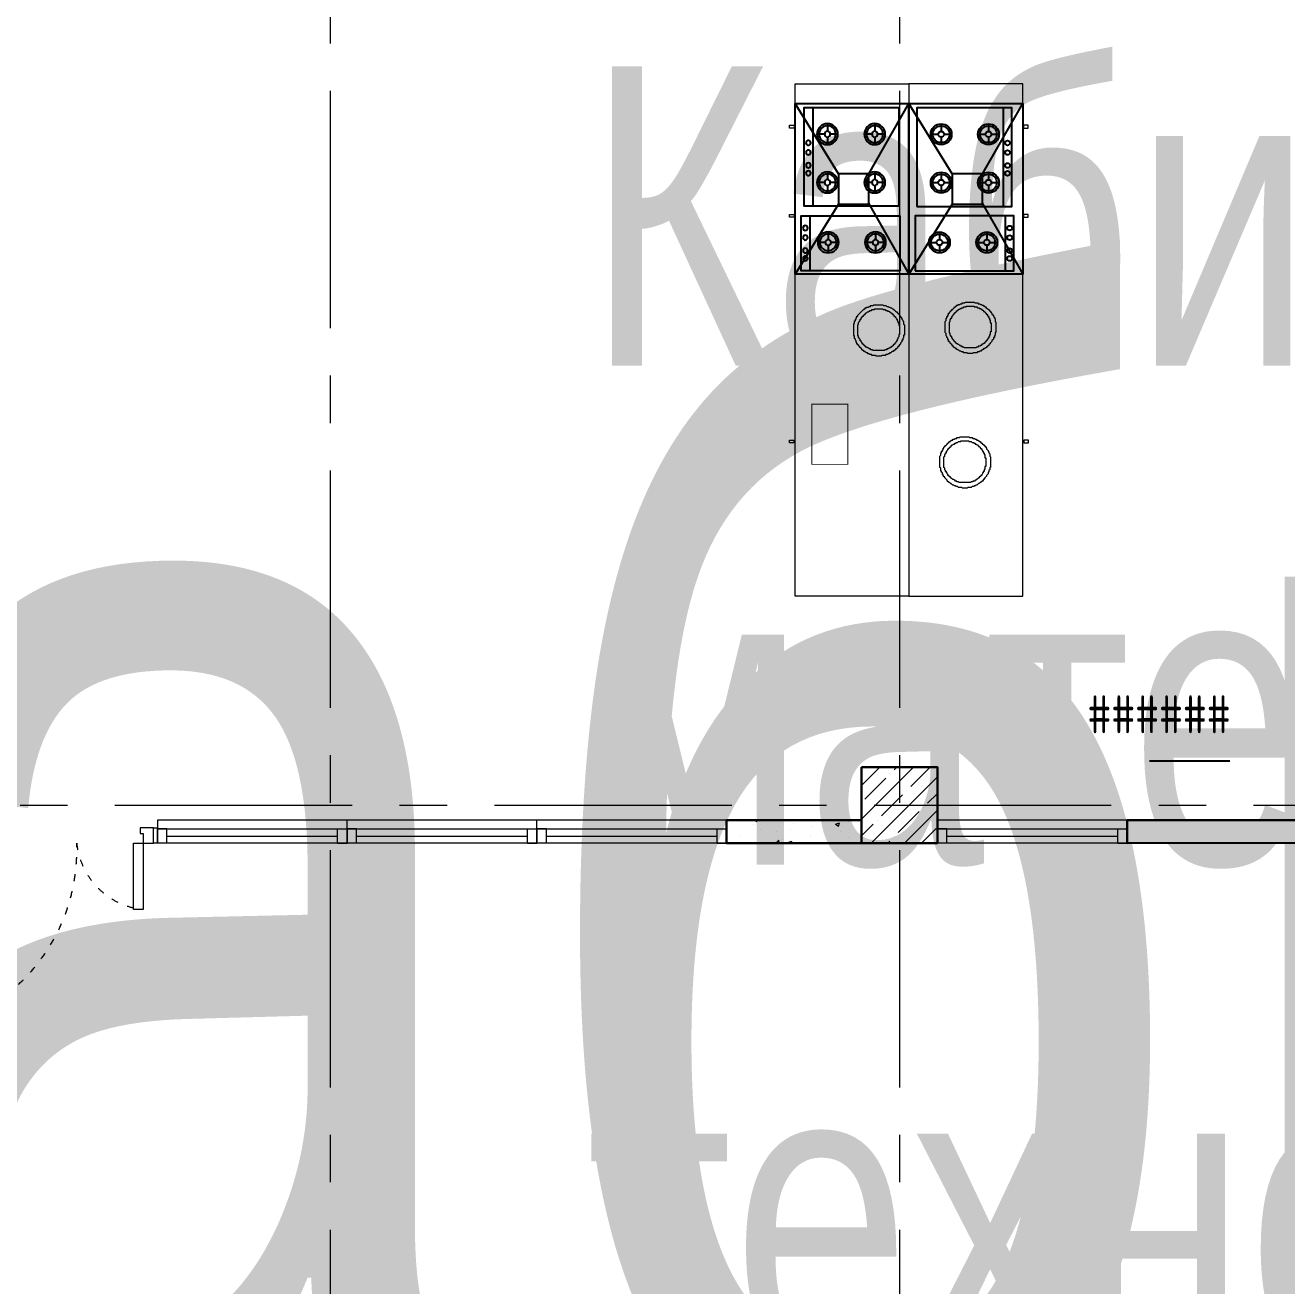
# Model space of a CAD drawing. Header units: millimetres. Extents: x -13407 to 158044, y -108832 to 109387.
# Drawn here: x 6963 to 13611, y 60755 to 67396 of the extents above; entities that cross this region are included whole.
import ezdxf
from ezdxf.enums import TextEntityAlignment as Align

# ---------------------------------------------------------------- set-up
doc = ezdxf.new("R2018")
doc.units = ezdxf.units.MM
doc.linetypes.add('ACAD_ISO03W100', pattern=[30, 12, -18])
doc.linetypes.add('CENTER', pattern=[2, 1.25, -0.25, 0.25, -0.25])
doc.layers.get('Defpoints').update_dxf_attribs({"color": 6})
for name, color, linetype, lineweight in [('АР_Витраж', 4, 'Continuous', 15), ('АР_Двери', 5, 'Continuous', 18), ('АР_Колонны', 5, 'Continuous', 30), ('АР_Колонны Штрих', 250, 'Continuous', 5), ('АР_Маркер экспликации', 239, 'Continuous', 13), ('АР_Номер помещения', 1, 'Continuous', 25), ('АР_Оси', 193, 'Continuous', 9), ('АР_Перегородки газоблок', 165, 'Continuous', 30), ('АР_Перегородки газоблок_Штрих', 165, 'Continuous', 5), ('АР_Помещения_площадь', 19, 'Continuous', 9), ('АР_тонкая линия', 250, 'Continuous', 0), ('ТХ_мебель передв', 250, 'Continuous', 13)]:
    doc.layers.add(name, color=color, linetype=linetype, lineweight=lineweight)
doc.layers.add('АР_Названия помещений', color=124, linetype='Continuous', lineweight=5, plot=False)
doc.layers.add('ТХ_оборуд_учебн', color=80, linetype='Continuous')
doc.styles.add('ISOCPEUR', font='isocpeur.ttf', dxfattribs={"width": 0.7})
doc.styles.get("Standard").update_dxf_attribs({"font": 'arial.ttf'})
pattern_1 = [(50, (76865.7, -55313.48), (215.17805, -18.82564), [22.5, -247.5]), (355, (76865.7, -55313.48), (-41.6254, 225.65764), [18, -198]), (100.45144, (76883.63, -55315.05), (173.55265, 206.832), [19.12206, -210.34263]), (46.1842, (76865.7, -55253.48), (320.1724, -49.6558), [33.75, -371.25]), (96.63564, (76892.38, -55257.62), (280.3986, 292.2356), [28.6831, -315.5141]), (351.18416, (76865.7, -55253.5), (280.3986, 292.2356), [27, -297]), (21, (76895.7, -55268.48), (179.07212, -120.78567), [22.5, -247.5]), (326, (76895.7, -55268.48), (72.9946, 217.545), [18, -198]), (71.45144, (76910.62, -55278.55), (252.0667, 96.75935), [19.12206, -210.34263]), (37.5, (76865.7, -55313.48), (3.647957, 99.868156), [0, -195.6, 0, -201, 0, -198.75]), (7.5, (76865.7, -55313.48), (78.92086, 118.32351), [0, -114.6, 0, -191.1, 0, -75.75]), (327.5, (76798.8, -55313.48), (160.14673, -6.76646), [0, -75, 0, -234, 0, -310.5]), (317.5, (76768.8, -55313.48), (174.95585, 30.0315), [0, -97.5, 0, -155.4, 0, -220.5])]

# ---------------------------------------------------------------- blocks, each defined once
blk = doc.blocks.new('*U253')
at = {"linetype": 'ByBlock'}
for p, q in [((0, 0), (0, -74)), ((50, 0), (0, 0)), ((0, -74), (0, 0)), ((1000, 0), (0, 0)), ((50, 0), (50, -74)), ((950, 0), (50, 0)), ((50, -37), (950, -37)), ((950, 0), (1000, 0)), ((950, 0), (950, -74)), ((1000, 0), (1000, -74)), ((1000, -74), (1000, 0)), ((50, -74), (0, -74)), ((0, -74), (1000, -74)), ((50, -74), (950, -74)), ((950, -74), (1000, -74))]:
    blk.add_line(p, q, dxfattribs=at)
blk = doc.blocks.new('*U260')
at = {"linetype": 'ByBlock'}
for p, q in [((0, 0), (0, -74)), ((50, 0), (0, 0)), ((0, -74), (0, 0)), ((1000, 0), (0, 0)), ((50, 0), (50, -74)), ((950, 0), (50, 0)), ((50, -37), (950, -37)), ((950, 0), (1000, 0)), ((950, 0), (950, -74)), ((1000, 0), (1000, -74)), ((1000, -74), (1000, 0)), ((50, -74), (0, -74)), ((0, -74), (1000, -74)), ((50, -74), (950, -74)), ((950, -74), (1000, -74))]:
    blk.add_line(p, q, dxfattribs=at)
blk = doc.blocks.new('*U261')
at = {"linetype": 'ByBlock'}
for p, q in [((0, 0), (0, -74)), ((50, 0), (0, 0)), ((0, -74), (0, 0)), ((1000, 0), (0, 0)), ((50, 0), (50, -74)), ((950, 0), (50, 0)), ((50, -37), (950, -37)), ((950, 0), (1000, 0)), ((950, 0), (950, -74)), ((1000, 0), (1000, -74)), ((1000, -74), (1000, 0)), ((50, -74), (0, -74)), ((0, -74), (1000, -74)), ((50, -74), (950, -74)), ((950, -74), (1000, -74))]:
    blk.add_line(p, q, dxfattribs=at)
blk = doc.blocks.new('1370')
at = {"layer": 'АР_Двери'}
for points in [[(1076825.5, -46356.5), (1076825.5, -46436.5), (1076845.5, -46436.5), (1076845.5, -46356.5), (1076825.5, -46356.5)], [(1076845.5, -46436.5), (1076845.5, -46356.5), (1076915.5, -46356.5), (1076915.5, -46386.5), (1076900.5, -46386.5), (1076900.5, -46436.5), (1076845.5, -46436.5)], [(1078176.5, -46436.5), (1078176.5, -46356.5), (1078106.5, -46356.5), (1078106.5, -46386.5), (1078121.5, -46386.5), (1078121.5, -46436.5), (1078176.5, -46436.5)], [(1078196.5, -46356.5), (1078196.5, -46436.5), (1078176.5, -46436.5), (1078176.5, -46356.5), (1078196.5, -46356.5)]]:
    blk.add_lwpolyline(points, dxfattribs=at)
for points in [[(1076900.5, -46436.5), (1076900.5, -47436.5), (1076950.4, -47436.5), (1076950.4, -46436.5)], [(1078071.7, -46786.5), (1078071.7, -46436.5), (1078121.5, -46436.5), (1078121.5, -46786.5)]]:
    blk.add_lwpolyline(points, close=True, dxfattribs=at)
at = {"layer": 'АР_Двери', "linetype": 'ACAD_ISO03W100', "ltscale": 3}
for centre, radius, start, end in [((1076804.9, -46473.8), 967.4, 275.67288, 2.21397), ((1078161.9, -46396.1), 392.5, 185.90754, 264.09246)]:
    blk.add_arc(centre, radius, start, end, dxfattribs=at)
blk = doc.blocks.new('*U160')
at = {"linetype": 'ByBlock'}
for p, q in [((0, 0), (0, -74)), ((50, 0), (0, 0)), ((0, -74), (0, 0)), ((1000, 0), (0, 0)), ((50, 0), (50, -74)), ((950, 0), (50, 0)), ((50, -37), (950, -37)), ((950, 0), (1000, 0)), ((950, 0), (950, -74)), ((1000, 0), (1000, -74)), ((1000, -74), (1000, 0)), ((50, -74), (0, -74)), ((0, -74), (1000, -74)), ((50, -74), (950, -74)), ((950, -74), (1000, -74))]:
    blk.add_line(p, q, dxfattribs=at)
blk = doc.blocks.new('*U374')
at = {"layer": 'Defpoints', "color": 7}
blk.add_line((-10339.1, 344), (-10761.5, 344), dxfattribs=at)
at = {"layer": 'Defpoints', "color": 7, "style": 'ISOCPEUR', "width": 0.7}
blk.add_attdef('ПЛОЩАДЬ_ПОМЕЩЕНИЯ', text='', height=200, dxfattribs=at).set_placement((-10334.3, 590.5), align=Align.MIDDLE_RIGHT)
at = {"layer": 'Defpoints', "color": 7, "style": 'ISOCPEUR', "width": 0.7, "flags": 1}
blk.add_attdef('КАТЕГОРИЯ', (-499.2, -2092.2), '', height=250, dxfattribs=at)
at = {"layer": 'АР_Номер помещения', "color": 7, "style": 'ISOCPEUR', "width": 0.7}
blk.add_attdef('НОМЕР_ПОМЕЩЕНИЯ', text='', height=300, dxfattribs=at).set_placement((-13678.2, 5596.2), align=Align.MIDDLE_CENTER)
at = {"layer": 'АР_Помещения_площадь', "color": 7, "lineweight": 30, "width": 0.7, "flags": 104}
blk.add_attdef('ИМЯ_ПОМЕЩЕНИЯ', text='', height=100, dxfattribs=at).set_placement((157.6, 1217.1), align=Align.MIDDLE_CENTER)
blk = doc.blocks.new('*U375')
at = {"layer": 'Defpoints', "color": 7, "style": 'ISOCPEUR', "width": 0.7}
blk.add_attdef('ПЛОЩАДЬ_ПОМЕЩЕНИЯ', text='', height=200, dxfattribs=at).set_placement((-14940.3, 650.1), align=Align.MIDDLE_RIGHT)
at = {"layer": 'Defpoints', "color": 7, "style": 'ISOCPEUR', "width": 0.7, "flags": 1}
blk.add_attdef('КАТЕГОРИЯ', (-499.2, -2092.2), '', height=250, dxfattribs=at)
at = {"layer": 'АР_Номер помещения', "color": 7, "style": 'ISOCPEUR', "width": 0.7}
blk.add_attdef('НОМЕР_ПОМЕЩЕНИЯ', text='', height=300, dxfattribs=at).set_placement((-17961.7, 2522.7), align=Align.MIDDLE_CENTER)
at = {"layer": 'АР_Помещения_площадь', "color": 7, "lineweight": 30, "width": 0.7, "flags": 104}
blk.add_attdef('ИМЯ_ПОМЕЩЕНИЯ', text='', height=100, dxfattribs=at).set_placement((157.6, 1217.1), align=Align.MIDDLE_CENTER)
blk = doc.blocks.new('Шкаф-стол под встр. тех тип 1')
blk.add_lwpolyline([(0, 0), (0, 600), (-2700, 600), (-2700, 0)], close=True)
for points, elevation in [([(-2466.8, 604.6), (-2466.8, 628.9), (-2481.6, 628.9), (-2481.6, 604.6)], 0.6), ([(-1997.5, 604.6), (-1997.5, 628.9), (-2012.3, 628.9), (-2012.3, 604.6)], 0.6), ([(-808, 605.4), (-808, 629.8), (-822.8, 629.8), (-822.8, 605.4)], 0.9)]:
    blk.add_lwpolyline(points, close=True, dxfattribs=dict(elevation=elevation))
blk = doc.blocks.new('Варочн.пан.1')
for p, q in [((0, 454.4), (520, 454.4)), ((140.2, 392.1), (140.2, 432.3)), ((394.9, 392.1), (394.9, 432.3)), ((84.9, 377), (125.1, 377)), ((140.2, 321.7), (140.2, 361.9)), ((155.4, 377), (195.6, 377)), ((339.6, 377), (379.8, 377)), ((394.9, 321.7), (394.9, 361.9)), ((410, 377), (450.2, 377)), ((140.2, 142.9), (140.2, 183.1)), ((394.9, 142.9), (394.9, 183.1)), ((84.9, 127.8), (125.1, 127.8)), ((140.2, 72.5), (140.2, 112.6)), ((155.4, 127.8), (195.6, 127.8)), ((339.6, 127.8), (379.8, 127.8)), ((394.9, 72.5), (394.9, 112.6)), ((410, 127.8), (450.2, 127.8))]:
    blk.add_line(p, q)
blk.add_lwpolyline([(520, 0), (520, 500), (0, 500), (0, 0)], close=True)
for centre, radius in [((185.8, 477.6), 12.6), ((236.4, 477.6), 12.6), ((304.5, 477.6), 12.6), ((346, 477.6), 12.6), ((140.2, 377), 55.3), ((140.2, 377), 44.1), ((394.9, 377), 55.3), ((394.9, 377), 44.1), ((140.2, 377), 15.1), ((394.9, 377), 15.1), ((140.2, 127.8), 55.3), ((140.2, 127.8), 44.1), ((140.2, 127.8), 15.1), ((394.9, 127.8), 55.3), ((394.9, 127.8), 44.1), ((394.9, 127.8), 15.1)]:
    blk.add_circle(centre, radius)
blk = doc.blocks.new('Варочн.панель тип2')
for p, q in [((-290, 474.4), (0, 474.4)), ((-149.8, 392.1), (-149.8, 432.3)), ((-205.1, 377), (-164.9, 377)), ((-149.8, 321.7), (-149.8, 361.9)), ((-134.6, 377), (-94.4, 377)), ((-149.8, 142.9), (-149.8, 183.1)), ((-205.1, 127.8), (-164.9, 127.8)), ((-149.8, 72.5), (-149.8, 112.6)), ((-134.6, 127.8), (-94.4, 127.8))]:
    blk.add_line(p, q)
blk.add_lwpolyline([(0, 0), (0, 520), (-290, 520), (-290, 0)], close=True)
for centre, radius in [((-225.4, 497.6), 12.6), ((-174.8, 497.6), 12.6), ((-106.6, 497.6), 12.6), ((-65.2, 497.6), 12.6), ((-149.8, 377), 55.3), ((-149.8, 377), 44.1), ((-149.8, 377), 15.1), ((-149.8, 127.8), 55.3), ((-149.8, 127.8), 44.1), ((-149.8, 127.8), 15.1)]:
    blk.add_circle(centre, radius)
blk = doc.blocks.new('вытяжка 900х600')
for p, q in [((374.7, 386.9), (0, 600)), ((525.3, 386.9), (900, 600)), ((370, 228.6), (0, 0)), ((530, 228.6), (900, 0))]:
    blk.add_line(p, q)
for points in [[(0, 0), (0, 600), (900, 600), (900, 0)], [(370, 388.6), (370, 228.6), (530, 228.6), (530, 388.6)]]:
    blk.add_lwpolyline(points, close=True)

msp = doc.modelspace()

# ---------------------------------------------------------------- hatches: boundary and pattern name
at = {"layer": 'АР_Колонны Штрих', "ltscale": 100}
h = msp.add_hatch(dxfattribs=at)
h.set_pattern_fill('ANSI35', color=256, scale=500)
h.set_pattern_definition([(45, (-945682.16, 103358.67), (-88.388348, 88.388348), []), (45, (-945593.77, 103358.67), (-88.388348, 88.388348), [156.25, -31.25, 0, -31.25])])
h.paths.add_polyline_path([(11769.9, 63487.2), (11369.9, 63487.2), (11369.9, 63087.2), (11769.9, 63087.2)])
at = {"layer": 'АР_Перегородки газоблок_Штрих', "ltscale": 100}
h = msp.add_hatch(dxfattribs=at)
h.set_pattern_fill('AR-CONC', color=256, scale=30)
h.set_pattern_definition(pattern_1)
h.paths.add_polyline_path([(15274.9, 72037.2), (15154.9, 72037.2), (15154.9, 70672.2), (14439.9, 70672.2), (14439.9, 72037.2), (14319.9, 72037.2), (14319.9, 63207.2), (12769.9, 63207.2), (12769.9, 63087.2), (17369.9, 63087.4), (17369.9, 63207.4), (14439.9, 63207.2), (14439.9, 66015), (15919.9, 66015), (15919.9, 66015), (19619.9, 66015), (19619.9, 66015), (23769.9, 66015), (23769.9, 66134.7), (21838.7, 66134.7), (21838.8, 66706.8), (21718.8, 66706.8), (21718.7, 66134.8), (19739.9, 66135), (19739.9, 66706.8), (19619.9, 66706.8), (19619.9, 66135), (18598.4, 66135), (18598.4, 66706.8), (18614.9, 66706.8), (18718.4, 66706.8), (18718.4, 66135), (18614.9, 66135), (17369.9, 66135), (17369.9, 66706.8), (17369.9, 66135), (15799.9, 66135), (15799.9, 66706.8), (15799.9, 66706.8), (15799.9, 66135), (15919.9, 66135), (15919.9, 66706.8), (15799.9, 66706.8), (15799.9, 66135), (15274.9, 66135), (15274.9, 66706.8), (15274.9, 66706.8), (15274.9, 66135), (14439.9, 66135), (14439.9, 66706.8), (23770, 66706.6), (23769.9, 66134.7), (23769.9, 66134.7), (23769.9, 66826.8), (23047.6, 66826.6), (19739.9, 66826.8), (19739.9, 68276.8), (19619.9, 68276.8), (19619.9, 66826.8), (14439.9, 66826.8), (14439.9, 69087.2), (17369.9, 69087.2), (17369.9, 69207.2), (14439.9, 69207.2), (14439.9, 70672.2), (15154.9, 70672.2), (15154.9, 69207.2), (15274.9, 69207.2)])
h = msp.add_hatch(dxfattribs=at)
h.set_pattern_fill('AR-CONC', color=256, scale=30)
h.set_pattern_definition(pattern_1)
h.paths.add_polyline_path([(10659.4, 63207.3), (10659.4, 63087.3), (10659.4, 63087.3), (10659.4, 63207.3), (10659.4, 63207.2), (11369.9, 63207.2), (11369.9, 63087.3), (10659.4, 63087.3), (10659.4, 63207.3), (10659.4, 63207.3), (10659.4, 63087.3), (10659.4, 63207.3)])

# ---------------------------------------------------------------- linework, layer by layer
at = {"layer": 'АР_Колонны', "ltscale": 100}
msp.add_lwpolyline([(11369.9, 63487.2), (11769.9, 63487.2), (11769.9, 63087.2), (11369.9, 63087.2)], close=True, dxfattribs=at)
at = {"layer": 'АР_Оси', "linetype": 'CENTER', "ltscale": 1000}
for p, q in [((8569.9, 79049.7), (8569.9, 23317.3)), ((11569.9, 79049.7), (11569.9, 23317.3)), ((-12563.8, 63287.2), (70614.6, 63287.2))]:
    msp.add_line(p, q, dxfattribs=at)
at = {"layer": 'АР_Перегородки газоблок', "ltscale": 100}
for points in [[(11369.9, 63087.2), (10659.4, 63087.2), (10659.4, 63207.2), (11369.9, 63207.2)], [(12769.9, 63207.2), (14319.9, 63207.2)], [(12769.9, 63087.2), (12769.9, 63207.2)], [(17369.9, 63087.4), (12769.9, 63087.1)]]:
    msp.add_lwpolyline(points, dxfattribs=at)
at = {"layer": 'АР_тонкая линия', "ltscale": 100}
for points in [[(10659.4, 63207.2), (7659.4, 63207.2), (7659.4, 63161.2)], [(8659.4, 63161.2), (8659.4, 63207.2)], [(9659.4, 63161.2), (9659.4, 63207.2)], [(12769.9, 63207.4), (11769.9, 63207.4)]]:
    msp.add_lwpolyline(points, dxfattribs=at)
at = {"layer": 'ТХ_оборуд_учебн', "lineweight": 0}
for points in [[(11460.4, 65652.2), (11447.7, 65652.2), (11443.5, 65656.4), (11426.5, 65656.4), (11422.3, 65660.6), (11418.1, 65660.6), (11418.1, 65660.6), (11413.8, 65660.6), (11409.6, 65664.9), (11409.6, 65664.9), (11405.4, 65664.9), (11401.1, 65669.1), (11396.9, 65669.1), (11396.9, 65669.1), (11392.7, 65673.3), (11388.4, 65673.3), (11388.4, 65677.6), (11384.2, 65677.6), (11384.2, 65677.6), (11380, 65681.8), (11375.7, 65681.8), (11375.7, 65686), (11371.5, 65686), (11371.5, 65690.3), (11367.3, 65690.3), (11367.3, 65694.5), (11363, 65698.7), (11363, 65698.7), (11358.8, 65703), (11358.8, 65703), (11354.6, 65707.2), (11354.6, 65711.4), (11350.3, 65711.4), (11350.3, 65715.7), (11346.1, 65715.7), (11346.1, 65719.9), (11346.1, 65724.1), (11341.9, 65724.1), (11341.9, 65728.4), (11341.9, 65732.6), (11337.6, 65736.8), (11337.6, 65736.8), (11337.6, 65741.1), (11333.4, 65745.3), (11333.4, 65749.5), (11333.4, 65749.5), (11333.4, 65753.8), (11333.4, 65758), (11329.2, 65762.2), (11329.2, 65762.2), (11329.2, 65766.5), (11329.2, 65770.7), (11329.2, 65774.9), (11329.2, 65779.2), (11329.2, 65779.2), (11329.2, 65783.4), (11329.2, 65787.6), (11329.2, 65791.9), (11329.2, 65796.1), (11329.2, 65796.1), (11329.2, 65800.3), (11329.2, 65804.6), (11329.2, 65808.8), (11329.2, 65813), (11329.2, 65813), (11329.2, 65817.3), (11329.2, 65821.5), (11333.4, 65825.7), (11333.4, 65825.7), (11333.4, 65830), (11333.4, 65834.2), (11333.4, 65838.4), (11337.6, 65838.4), (11337.6, 65842.7), (11337.6, 65846.9), (11341.9, 65846.9), (11341.9, 65851.1), (11341.9, 65855.4), (11346.1, 65855.4), (11346.1, 65859.6), (11346.1, 65863.8), (11350.3, 65863.8), (11350.3, 65868.1), (11354.6, 65872.3), (11354.6, 65872.3), (11358.8, 65876.5), (11358.8, 65876.5), (11363, 65880.8), (11363, 65880.8), (11367.3, 65885), (11367.3, 65885), (11371.5, 65889.2), (11371.5, 65889.2), (11375.7, 65893.5), (11375.7, 65893.5), (11380, 65897.7), (11384.2, 65897.7), (11384.2, 65901.9), (11388.4, 65901.9), (11388.4, 65906.2), (11392.7, 65906.2), (11396.9, 65906.2), (11396.9, 65910.4), (11401.1, 65910.4), (11405.4, 65910.4), (11409.6, 65914.6), (11409.6, 65914.6), (11413.8, 65914.6), (11418.1, 65914.6), (11418.1, 65918.9), (11422.3, 65918.9), (11426.5, 65918.9), (11430.8, 65918.9), (11430.8, 65918.9), (11435, 65923.1), (11439.2, 65923.1), (11443.5, 65923.1), (11447.7, 65923.1), (11447.7, 65923.1), (11451.9, 65923.1), (11456.2, 65923.1), (11460.4, 65923.1), (11464.6, 65923.1), (11464.6, 65923.1), (11468.9, 65923.1), (11473.1, 65923.1), (11477.3, 65923.1), (11481.6, 65923.1), (11481.6, 65923.1), (11485.8, 65918.9), (11490, 65918.9), (11494.3, 65918.9), (11498.5, 65918.9), (11498.5, 65918.9), (11502.7, 65914.6), (11507, 65914.6), (11511.2, 65914.6), (11511.2, 65914.6), (11515.4, 65910.4), (11519.7, 65910.4), (11519.7, 65910.4), (11523.9, 65906.2), (11528.1, 65906.2), (11528.1, 65906.2), (11532.4, 65901.9), (11536.6, 65901.9), (11536.6, 65897.7), (11540.8, 65897.7), (11545.1, 65893.5), (11545.1, 65893.5), (11549.3, 65889.2), (11549.3, 65889.2), (11553.5, 65885), (11557.8, 65885), (11557.8, 65880.8), (11562, 65880.8), (11562, 65876.5), (11566.2, 65876.5), (11566.2, 65872.3), (11570.5, 65872.3), (11570.5, 65868.1), (11574.7, 65863.8), (11574.7, 65863.8), (11574.7, 65859.6), (11578.9, 65855.4), (11578.9, 65855.4), (11583.2, 65851.1), (11583.2, 65846.9), (11583.2, 65846.9), (11587.4, 65842.7), (11587.4, 65838.4), (11587.4, 65838.4), (11591.6, 65834.2), (11591.6, 65830), (11591.6, 65825.7), (11591.6, 65825.7), (11591.6, 65821.5), (11595.9, 65817.3), (11595.9, 65813), (11595.9, 65813), (11595.9, 65808.8), (11595.9, 65804.6), (11595.9, 65800.3), (11595.9, 65796.1), (11595.9, 65796.1), (11595.9, 65791.9), (11595.9, 65787.6), (11595.9, 65783.4), (11595.9, 65779.2), (11595.9, 65779.2), (11595.9, 65774.9), (11595.9, 65770.7), (11595.9, 65766.5), (11595.9, 65762.2), (11591.6, 65762.2), (11591.6, 65758), (11591.6, 65753.8), (11591.6, 65749.5), (11591.6, 65749.5), (11587.4, 65745.3), (11587.4, 65741.1), (11587.4, 65736.8), (11583.2, 65736.8), (11583.2, 65732.6), (11583.2, 65728.4), (11578.9, 65724.1), (11578.9, 65724.1), (11574.7, 65719.9), (11574.7, 65715.7), (11574.7, 65715.7), (11570.5, 65711.4), (11570.5, 65711.4), (11566.2, 65707.2), (11566.2, 65703), (11562, 65703), (11562, 65698.7), (11557.8, 65698.7), (11557.8, 65694.5), (11553.5, 65690.3), (11549.3, 65690.3), (11549.3, 65686), (11545.1, 65686), (11545.1, 65681.8), (11540.8, 65681.8), (11536.6, 65677.6), (11536.6, 65677.6), (11532.4, 65677.6), (11528.1, 65673.3), (11528.1, 65673.3), (11523.9, 65669.1), (11519.7, 65669.1), (11519.7, 65669.1), (11515.4, 65664.9), (11511.2, 65664.9), (11511.2, 65664.9), (11507, 65660.6), (11502.7, 65660.6), (11498.5, 65660.6), (11498.5, 65660.6), (11494.3, 65656.4), (11490, 65656.4), (11485.8, 65656.4), (11481.6, 65656.4), (11481.6, 65656.4), (11477.3, 65656.4), (11473.1, 65652.2), (11468.9, 65652.2), (11464.6, 65652.2), (11464.6, 65652.2)], [(11460.4, 65681.8), (11430.8, 65681.8), (11426.5, 65686), (11426.5, 65686), (11422.3, 65686), (11418.1, 65686), (11418.1, 65690.3), (11413.8, 65690.3), (11413.8, 65690.3), (11409.6, 65690.3), (11409.6, 65694.5), (11405.4, 65694.5), (11405.4, 65694.5), (11401.1, 65698.7), (11396.9, 65698.7), (11396.9, 65698.7), (11392.7, 65703), (11392.7, 65703), (11388.4, 65703), (11388.4, 65707.2), (11384.2, 65707.2), (11384.2, 65711.4), (11384.2, 65711.4), (11380, 65711.4), (11380, 65715.7), (11375.7, 65715.7), (11375.7, 65719.9), (11371.5, 65719.9), (11371.5, 65724.1), (11371.5, 65724.1), (11367.3, 65728.4), (11367.3, 65728.4), (11367.3, 65732.6), (11363, 65732.6), (11363, 65736.8), (11363, 65741.1), (11358.8, 65741.1), (11358.8, 65745.3), (11358.8, 65745.3), (11354.6, 65749.5), (11354.6, 65753.8), (11354.6, 65753.8), (11354.6, 65758), (11354.6, 65758), (11350.3, 65762.2), (11350.3, 65766.5), (11350.3, 65766.5), (11350.3, 65770.7), (11350.3, 65774.9), (11350.3, 65774.9), (11350.3, 65779.2), (11350.3, 65783.4), (11350.3, 65783.4), (11350.3, 65787.6), (11350.3, 65791.9), (11350.3, 65791.9), (11350.3, 65796.1), (11350.3, 65800.3), (11350.3, 65800.3), (11350.3, 65804.6), (11350.3, 65808.8), (11350.3, 65808.8), (11350.3, 65813), (11350.3, 65813), (11350.3, 65817.3), (11354.6, 65821.5), (11354.6, 65821.5), (11354.6, 65825.7), (11354.6, 65830), (11354.6, 65830), (11358.8, 65834.2), (11358.8, 65834.2), (11358.8, 65838.4), (11363, 65838.4), (11363, 65842.7), (11363, 65846.9), (11367.3, 65846.9), (11367.3, 65851.1), (11367.3, 65851.1), (11371.5, 65855.4), (11371.5, 65855.4), (11371.5, 65859.6), (11375.7, 65859.6), (11375.7, 65863.8), (11380, 65863.8), (11380, 65868.1), (11384.2, 65868.1), (11384.2, 65872.3), (11384.2, 65872.3), (11388.4, 65872.3), (11388.4, 65876.5), (11392.7, 65876.5), (11392.7, 65880.8), (11396.9, 65880.8), (11396.9, 65880.8), (11401.1, 65885), (11405.4, 65885), (11405.4, 65885), (11409.6, 65889.2), (11409.6, 65889.2), (11413.8, 65889.2), (11413.8, 65893.5), (11418.1, 65893.5), (11418.1, 65893.5), (11422.3, 65893.5), (11426.5, 65897.7), (11426.5, 65897.7), (11430.8, 65897.7), (11430.8, 65897.7), (11435, 65897.7), (11439.2, 65897.7), (11439.2, 65901.9), (11443.5, 65901.9), (11447.7, 65901.9), (11447.7, 65901.9), (11451.9, 65901.9), (11456.2, 65901.9), (11456.2, 65901.9), (11460.4, 65901.9), (11460.4, 65901.9), (11464.6, 65901.9), (11468.9, 65901.9), (11473.1, 65901.9), (11473.1, 65901.9), (11477.3, 65901.9), (11481.6, 65901.9), (11481.6, 65897.7), (11485.8, 65897.7), (11490, 65897.7), (11490, 65897.7), (11494.3, 65897.7), (11494.3, 65897.7), (11498.5, 65893.5), (11502.7, 65893.5), (11502.7, 65893.5), (11507, 65893.5), (11507, 65889.2), (11511.2, 65889.2), (11515.4, 65889.2), (11515.4, 65885), (11519.7, 65885), (11519.7, 65885), (11523.9, 65880.8), (11523.9, 65880.8), (11528.1, 65880.8), (11528.1, 65876.5), (11532.4, 65876.5), (11532.4, 65872.3), (11536.6, 65872.3), (11536.6, 65872.3), (11540.8, 65868.1), (11540.8, 65868.1), (11540.8, 65863.8), (11545.1, 65863.8), (11545.1, 65859.6), (11549.3, 65859.6), (11549.3, 65855.4), (11549.3, 65855.4), (11553.5, 65851.1), (11553.5, 65851.1), (11553.5, 65846.9), (11557.8, 65846.9), (11557.8, 65842.7), (11557.8, 65838.4), (11562, 65838.4), (11562, 65834.2), (11562, 65834.2), (11562, 65830), (11566.2, 65830), (11566.2, 65825.7), (11566.2, 65821.5), (11566.2, 65821.5), (11566.2, 65817.3), (11566.2, 65813), (11570.5, 65813), (11570.5, 65808.8), (11570.5, 65808.8), (11570.5, 65804.6), (11570.5, 65800.3), (11570.5, 65800.3), (11570.5, 65796.1), (11570.5, 65791.9), (11570.5, 65791.9), (11570.5, 65787.6), (11570.5, 65783.4), (11570.5, 65783.4), (11570.5, 65779.2), (11570.5, 65774.9), (11570.5, 65774.9), (11570.5, 65770.7), (11570.5, 65766.5), (11566.2, 65766.5), (11566.2, 65762.2), (11566.2, 65758), (11566.2, 65758), (11566.2, 65753.8), (11566.2, 65753.8), (11562, 65749.5), (11562, 65745.3), (11562, 65745.3), (11562, 65741.1), (11557.8, 65741.1), (11557.8, 65736.8), (11557.8, 65732.6), (11553.5, 65732.6), (11553.5, 65728.4), (11553.5, 65728.4), (11549.3, 65724.1), (11549.3, 65724.1), (11549.3, 65719.9), (11545.1, 65719.9), (11545.1, 65715.7), (11540.8, 65715.7), (11540.8, 65711.4), (11540.8, 65711.4), (11536.6, 65711.4), (11536.6, 65707.2), (11532.4, 65707.2), (11532.4, 65703), (11528.1, 65703), (11528.1, 65703), (11523.9, 65698.7), (11523.9, 65698.7), (11519.7, 65698.7), (11519.7, 65694.5), (11515.4, 65694.5), (11515.4, 65694.5), (11511.2, 65690.3), (11507, 65690.3), (11507, 65690.3), (11502.7, 65690.3), (11502.7, 65686), (11498.5, 65686), (11494.3, 65686), (11494.3, 65686), (11490, 65681.8), (11490, 65681.8), (11485.8, 65681.8), (11481.6, 65681.8), (11481.6, 65681.8), (11477.3, 65681.8), (11473.1, 65681.8), (11473.1, 65681.8), (11468.9, 65681.8), (11464.6, 65681.8)], [(11942.9, 65666.4), (11930.2, 65666.4), (11926, 65670.6), (11909, 65670.6), (11904.8, 65674.8), (11900.5, 65674.8), (11900.5, 65674.8), (11896.3, 65674.8), (11892.1, 65679.1), (11892.1, 65679.1), (11887.8, 65679.1), (11883.6, 65683.3), (11879.4, 65683.3), (11879.4, 65683.3), (11875.1, 65687.5), (11870.9, 65687.5), (11870.9, 65691.8), (11866.7, 65691.8), (11866.7, 65691.8), (11862.4, 65696), (11858.2, 65696), (11858.2, 65700.2), (11854, 65700.2), (11854, 65704.5), (11849.7, 65704.5), (11849.7, 65708.7), (11845.5, 65712.9), (11845.5, 65712.9), (11841.3, 65717.2), (11841.3, 65717.2), (11837, 65721.4), (11837, 65725.6), (11832.8, 65725.6), (11832.8, 65729.9), (11828.6, 65729.9), (11828.6, 65734.1), (11828.6, 65738.3), (11824.3, 65738.3), (11824.3, 65742.6), (11824.3, 65746.8), (11820.1, 65751), (11820.1, 65751), (11820.1, 65755.3), (11815.9, 65759.5), (11815.9, 65763.7), (11815.9, 65763.7), (11815.9, 65768), (11815.9, 65772.2), (11811.6, 65776.4), (11811.6, 65776.4), (11811.6, 65780.7), (11811.6, 65784.9), (11811.6, 65789.1), (11811.6, 65793.4), (11811.6, 65793.4), (11811.6, 65797.6), (11811.6, 65801.8), (11811.6, 65806.1), (11811.6, 65810.3), (11811.6, 65810.3), (11811.6, 65814.5), (11811.6, 65818.8), (11811.6, 65823), (11811.6, 65827.2), (11811.6, 65827.2), (11811.6, 65831.5), (11811.6, 65835.7), (11815.9, 65839.9), (11815.9, 65839.9), (11815.9, 65844.2), (11815.9, 65848.4), (11815.9, 65852.6), (11820.1, 65852.6), (11820.1, 65856.9), (11820.1, 65861.1), (11824.3, 65861.1), (11824.3, 65865.3), (11824.3, 65869.6), (11828.6, 65869.6), (11828.6, 65873.8), (11828.6, 65878), (11832.8, 65878), (11832.8, 65882.3), (11837, 65886.5), (11837, 65886.5), (11841.3, 65890.7), (11841.3, 65890.7), (11845.5, 65895), (11845.5, 65895), (11849.7, 65899.2), (11849.7, 65899.2), (11854, 65903.4), (11854, 65903.4), (11858.2, 65907.7), (11858.2, 65907.7), (11862.4, 65911.9), (11866.7, 65911.9), (11866.7, 65916.1), (11870.9, 65916.1), (11870.9, 65920.4), (11875.1, 65920.4), (11879.4, 65920.4), (11879.4, 65924.6), (11883.6, 65924.6), (11887.8, 65924.6), (11892.1, 65928.8), (11892.1, 65928.8), (11896.3, 65928.8), (11900.5, 65928.8), (11900.5, 65933.1), (11904.8, 65933.1), (11909, 65933.1), (11913.3, 65933.1), (11913.3, 65933.1), (11917.5, 65937.3), (11921.7, 65937.3), (11926, 65937.3), (11930.2, 65937.3), (11930.2, 65937.3), (11934.4, 65937.3), (11938.7, 65937.3), (11942.9, 65937.3), (11947.1, 65937.3), (11947.1, 65937.3), (11951.4, 65937.3), (11955.6, 65937.3), (11959.8, 65937.3), (11964.1, 65937.3), (11964.1, 65937.3), (11968.3, 65933.1), (11972.5, 65933.1), (11976.8, 65933.1), (11981, 65933.1), (11981, 65933.1), (11985.2, 65928.8), (11989.5, 65928.8), (11993.7, 65928.8), (11993.7, 65928.8), (11997.9, 65924.6), (12002.2, 65924.6), (12002.2, 65924.6), (12006.4, 65920.4), (12010.6, 65920.4), (12010.6, 65920.4), (12014.9, 65916.1), (12019.1, 65916.1), (12019.1, 65911.9), (12023.3, 65911.9), (12027.6, 65907.7), (12027.6, 65907.7), (12031.8, 65903.4), (12031.8, 65903.4), (12036, 65899.2), (12040.3, 65899.2), (12040.3, 65895), (12044.5, 65895), (12044.5, 65890.7), (12048.7, 65890.7), (12048.7, 65886.5), (12053, 65886.5), (12053, 65882.3), (12057.2, 65878), (12057.2, 65878), (12057.2, 65873.8), (12061.4, 65869.6), (12061.4, 65869.6), (12065.7, 65865.3), (12065.7, 65861.1), (12065.7, 65861.1), (12069.9, 65856.9), (12069.9, 65852.6), (12069.9, 65852.6), (12074.1, 65848.4), (12074.1, 65844.2), (12074.1, 65839.9), (12074.1, 65839.9), (12074.1, 65835.7), (12078.4, 65831.5), (12078.4, 65827.2), (12078.4, 65827.2), (12078.4, 65823), (12078.4, 65818.8), (12078.4, 65814.5), (12078.4, 65810.3), (12078.4, 65810.3), (12078.4, 65806.1), (12078.4, 65801.8), (12078.4, 65797.6), (12078.4, 65793.4), (12078.4, 65793.4), (12078.4, 65789.1), (12078.4, 65784.9), (12078.4, 65780.7), (12078.4, 65776.4), (12074.1, 65776.4), (12074.1, 65772.2), (12074.1, 65768), (12074.1, 65763.7), (12074.1, 65763.7), (12069.9, 65759.5), (12069.9, 65755.3), (12069.9, 65751), (12065.7, 65751), (12065.7, 65746.8), (12065.7, 65742.6), (12061.4, 65738.3), (12061.4, 65738.3), (12057.2, 65734.1), (12057.2, 65729.9), (12057.2, 65729.9), (12053, 65725.6), (12053, 65725.6), (12048.7, 65721.4), (12048.7, 65717.2), (12044.5, 65717.2), (12044.5, 65712.9), (12040.3, 65712.9), (12040.3, 65708.7), (12036, 65704.5), (12031.8, 65704.5), (12031.8, 65700.2), (12027.6, 65700.2), (12027.6, 65696), (12023.3, 65696), (12019.1, 65691.8), (12019.1, 65691.8), (12014.9, 65691.8), (12010.6, 65687.5), (12010.6, 65687.5), (12006.4, 65683.3), (12002.2, 65683.3), (12002.2, 65683.3), (11997.9, 65679.1), (11993.7, 65679.1), (11993.7, 65679.1), (11989.5, 65674.8), (11985.2, 65674.8), (11981, 65674.8), (11981, 65674.8), (11976.8, 65670.6), (11972.5, 65670.6), (11968.3, 65670.6), (11964.1, 65670.6), (11964.1, 65670.6), (11959.8, 65670.6), (11955.6, 65666.4), (11951.4, 65666.4), (11947.1, 65666.4), (11947.1, 65666.4)], [(11942.9, 65696), (11913.3, 65696), (11909, 65700.2), (11909, 65700.2), (11904.8, 65700.2), (11900.5, 65700.2), (11900.5, 65704.5), (11896.3, 65704.5), (11896.3, 65704.5), (11892.1, 65704.5), (11892.1, 65708.7), (11887.8, 65708.7), (11887.8, 65708.7), (11883.6, 65712.9), (11879.4, 65712.9), (11879.4, 65712.9), (11875.1, 65717.2), (11875.1, 65717.2), (11870.9, 65717.2), (11870.9, 65721.4), (11866.7, 65721.4), (11866.7, 65725.6), (11866.7, 65725.6), (11862.4, 65725.6), (11862.4, 65729.9), (11858.2, 65729.9), (11858.2, 65734.1), (11854, 65734.1), (11854, 65738.3), (11854, 65738.3), (11849.7, 65742.6), (11849.7, 65742.6), (11849.7, 65746.8), (11845.5, 65746.8), (11845.5, 65751), (11845.5, 65755.3), (11841.3, 65755.3), (11841.3, 65759.5), (11841.3, 65759.5), (11837, 65763.7), (11837, 65768), (11837, 65768), (11837, 65772.2), (11837, 65772.2), (11832.8, 65776.4), (11832.8, 65780.7), (11832.8, 65780.7), (11832.8, 65784.9), (11832.8, 65789.1), (11832.8, 65789.1), (11832.8, 65793.4), (11832.8, 65797.6), (11832.8, 65797.6), (11832.8, 65801.8), (11832.8, 65806.1), (11832.8, 65806.1), (11832.8, 65810.3), (11832.8, 65814.5), (11832.8, 65814.5), (11832.8, 65818.8), (11832.8, 65823), (11832.8, 65823), (11832.8, 65827.2), (11832.8, 65827.2), (11832.8, 65831.5), (11837, 65835.7), (11837, 65835.7), (11837, 65839.9), (11837, 65844.2), (11837, 65844.2), (11841.3, 65848.4), (11841.3, 65848.4), (11841.3, 65852.6), (11845.5, 65852.6), (11845.5, 65856.9), (11845.5, 65861.1), (11849.7, 65861.1), (11849.7, 65865.3), (11849.7, 65865.3), (11854, 65869.6), (11854, 65869.6), (11854, 65873.8), (11858.2, 65873.8), (11858.2, 65878), (11862.4, 65878), (11862.4, 65882.3), (11866.7, 65882.3), (11866.7, 65886.5), (11866.7, 65886.5), (11870.9, 65886.5), (11870.9, 65890.7), (11875.1, 65890.7), (11875.1, 65895), (11879.4, 65895), (11879.4, 65895), (11883.6, 65899.2), (11887.8, 65899.2), (11887.8, 65899.2), (11892.1, 65903.4), (11892.1, 65903.4), (11896.3, 65903.4), (11896.3, 65907.7), (11900.5, 65907.7), (11900.5, 65907.7), (11904.8, 65907.7), (11909, 65911.9), (11909, 65911.9), (11913.3, 65911.9), (11913.3, 65911.9), (11917.5, 65911.9), (11921.7, 65911.9), (11921.7, 65916.1), (11926, 65916.1), (11930.2, 65916.1), (11930.2, 65916.1), (11934.4, 65916.1), (11938.7, 65916.1), (11938.7, 65916.1), (11942.9, 65916.1), (11942.9, 65916.1), (11947.1, 65916.1), (11951.4, 65916.1), (11955.6, 65916.1), (11955.6, 65916.1), (11959.8, 65916.1), (11964.1, 65916.1), (11964.1, 65911.9), (11968.3, 65911.9), (11972.5, 65911.9), (11972.5, 65911.9), (11976.8, 65911.9), (11976.8, 65911.9), (11981, 65907.7), (11985.2, 65907.7), (11985.2, 65907.7), (11989.5, 65907.7), (11989.5, 65903.4), (11993.7, 65903.4), (11997.9, 65903.4), (11997.9, 65899.2), (12002.2, 65899.2), (12002.2, 65899.2), (12006.4, 65895), (12006.4, 65895), (12010.6, 65895), (12010.6, 65890.7), (12014.9, 65890.7), (12014.9, 65886.5), (12019.1, 65886.5), (12019.1, 65886.5), (12023.3, 65882.3), (12023.3, 65882.3), (12023.3, 65878), (12027.6, 65878), (12027.6, 65873.8), (12031.8, 65873.8), (12031.8, 65869.6), (12031.8, 65869.6), (12036, 65865.3), (12036, 65865.3), (12036, 65861.1), (12040.3, 65861.1), (12040.3, 65856.9), (12040.3, 65852.6), (12044.5, 65852.6), (12044.5, 65848.4), (12044.5, 65848.4), (12044.5, 65844.2), (12048.7, 65844.2), (12048.7, 65839.9), (12048.7, 65835.7), (12048.7, 65835.7), (12048.7, 65831.5), (12048.7, 65827.2), (12053, 65827.2), (12053, 65823), (12053, 65823), (12053, 65818.8), (12053, 65814.5), (12053, 65814.5), (12053, 65810.3), (12053, 65806.1), (12053, 65806.1), (12053, 65801.8), (12053, 65797.6), (12053, 65797.6), (12053, 65793.4), (12053, 65789.1), (12053, 65789.1), (12053, 65784.9), (12053, 65780.7), (12048.7, 65780.7), (12048.7, 65776.4), (12048.7, 65772.2), (12048.7, 65772.2), (12048.7, 65768), (12048.7, 65768), (12044.5, 65763.7), (12044.5, 65759.5), (12044.5, 65759.5), (12044.5, 65755.3), (12040.3, 65755.3), (12040.3, 65751), (12040.3, 65746.8), (12036, 65746.8), (12036, 65742.6), (12036, 65742.6), (12031.8, 65738.3), (12031.8, 65738.3), (12031.8, 65734.1), (12027.6, 65734.1), (12027.6, 65729.9), (12023.3, 65729.9), (12023.3, 65725.6), (12023.3, 65725.6), (12019.1, 65725.6), (12019.1, 65721.4), (12014.9, 65721.4), (12014.9, 65717.2), (12010.6, 65717.2), (12010.6, 65717.2), (12006.4, 65712.9), (12006.4, 65712.9), (12002.2, 65712.9), (12002.2, 65708.7), (11997.9, 65708.7), (11997.9, 65708.7), (11993.7, 65704.5), (11989.5, 65704.5), (11989.5, 65704.5), (11985.2, 65704.5), (11985.2, 65700.2), (11981, 65700.2), (11976.8, 65700.2), (11976.8, 65700.2), (11972.5, 65696), (11972.5, 65696), (11968.3, 65696), (11964.1, 65696), (11964.1, 65696), (11959.8, 65696), (11955.6, 65696), (11955.6, 65696), (11951.4, 65696), (11947.1, 65696)], [(11914.5, 64956.4), (11901.8, 64956.4), (11897.6, 64960.6), (11880.6, 64960.6), (11876.4, 64964.9), (11872.2, 64964.9), (11872.2, 64964.9), (11867.9, 64964.9), (11863.7, 64969.1), (11863.7, 64969.1), (11859.5, 64969.1), (11855.2, 64973.3), (11851, 64973.3), (11851, 64973.3), (11846.8, 64977.6), (11842.5, 64977.6), (11842.5, 64981.8), (11838.3, 64981.8), (11838.3, 64981.8), (11834.1, 64986), (11829.8, 64986), (11829.8, 64990.3), (11825.6, 64990.3), (11825.6, 64994.5), (11821.4, 64994.5), (11821.4, 64998.7), (11817.1, 65003), (11817.1, 65003), (11812.9, 65007.2), (11812.9, 65007.2), (11808.7, 65011.4), (11808.7, 65015.7), (11804.4, 65015.7), (11804.4, 65019.9), (11800.2, 65019.9), (11800.2, 65024.1), (11800.2, 65028.4), (11796, 65028.4), (11796, 65032.6), (11796, 65036.8), (11791.7, 65041.1), (11791.7, 65041.1), (11791.7, 65045.3), (11787.5, 65049.5), (11787.5, 65053.8), (11787.5, 65053.8), (11787.5, 65058), (11787.5, 65062.2), (11783.3, 65066.5), (11783.3, 65066.5), (11783.3, 65070.7), (11783.3, 65074.9), (11783.3, 65079.2), (11783.3, 65083.4), (11783.3, 65083.4), (11783.3, 65087.7), (11783.3, 65091.9), (11783.3, 65096.1), (11783.3, 65100.4), (11783.3, 65100.4), (11783.3, 65104.6), (11783.3, 65108.8), (11783.3, 65113.1), (11783.3, 65117.3), (11783.3, 65117.3), (11783.3, 65121.5), (11783.3, 65125.8), (11787.5, 65130), (11787.5, 65130), (11787.5, 65134.2), (11787.5, 65138.5), (11787.5, 65142.7), (11791.7, 65142.7), (11791.7, 65146.9), (11791.7, 65151.2), (11796, 65151.2), (11796, 65155.4), (11796, 65159.6), (11800.2, 65159.6), (11800.2, 65163.9), (11800.2, 65168.1), (11804.4, 65168.1), (11804.4, 65172.3), (11808.7, 65176.6), (11808.7, 65176.6), (11812.9, 65180.8), (11812.9, 65180.8), (11817.1, 65185), (11817.1, 65185), (11821.4, 65189.3), (11821.4, 65189.3), (11825.6, 65193.5), (11825.6, 65193.5), (11829.8, 65197.7), (11829.8, 65197.7), (11834.1, 65202), (11838.3, 65202), (11838.3, 65206.2), (11842.5, 65206.2), (11842.5, 65210.4), (11846.8, 65210.4), (11851, 65210.4), (11851, 65214.7), (11855.2, 65214.7), (11859.5, 65214.7), (11863.7, 65218.9), (11863.7, 65218.9), (11867.9, 65218.9), (11872.2, 65218.9), (11872.2, 65223.1), (11876.4, 65223.1), (11880.6, 65223.1), (11884.9, 65223.1), (11884.9, 65223.1), (11889.1, 65227.4), (11893.3, 65227.4), (11897.6, 65227.4), (11901.8, 65227.4), (11901.8, 65227.4), (11906, 65227.4), (11910.3, 65227.4), (11914.5, 65227.4), (11918.7, 65227.4), (11918.7, 65227.4), (11923, 65227.4), (11927.2, 65227.4), (11931.4, 65227.4), (11935.7, 65227.4), (11935.7, 65227.4), (11939.9, 65223.1), (11944.1, 65223.1), (11948.4, 65223.1), (11952.6, 65223.1), (11952.6, 65223.1), (11956.8, 65218.9), (11961.1, 65218.9), (11965.3, 65218.9), (11965.3, 65218.9), (11969.5, 65214.7), (11973.8, 65214.7), (11973.8, 65214.7), (11978, 65210.4), (11982.2, 65210.4), (11982.2, 65210.4), (11986.5, 65206.2), (11990.7, 65206.2), (11990.7, 65202), (11994.9, 65202), (11999.2, 65197.7), (11999.2, 65197.7), (12003.4, 65193.5), (12003.4, 65193.5), (12007.6, 65189.3), (12011.9, 65189.3), (12011.9, 65185), (12016.1, 65185), (12016.1, 65180.8), (12020.3, 65180.8), (12020.3, 65176.6), (12024.6, 65176.6), (12024.6, 65172.3), (12028.8, 65168.1), (12028.8, 65168.1), (12028.8, 65163.9), (12033, 65159.6), (12033, 65159.6), (12037.3, 65155.4), (12037.3, 65151.2), (12037.3, 65151.2), (12041.5, 65146.9), (12041.5, 65142.7), (12041.5, 65142.7), (12045.7, 65138.5), (12045.7, 65134.2), (12045.7, 65130), (12045.7, 65130), (12045.7, 65125.8), (12050, 65121.5), (12050, 65117.3), (12050, 65117.3), (12050, 65113.1), (12050, 65108.8), (12050, 65104.6), (12050, 65100.4), (12050, 65100.4), (12050, 65096.1), (12050, 65091.9), (12050, 65087.7), (12050, 65083.4), (12050, 65083.4), (12050, 65079.2), (12050, 65074.9), (12050, 65070.7), (12050, 65066.5), (12045.7, 65066.5), (12045.7, 65062.2), (12045.7, 65058), (12045.7, 65053.8), (12045.7, 65053.8), (12041.5, 65049.5), (12041.5, 65045.3), (12041.5, 65041.1), (12037.3, 65041.1), (12037.3, 65036.8), (12037.3, 65032.6), (12033, 65028.4), (12033, 65028.4), (12028.8, 65024.1), (12028.8, 65019.9), (12028.8, 65019.9), (12024.6, 65015.7), (12024.6, 65015.7), (12020.3, 65011.4), (12020.3, 65007.2), (12016.1, 65007.2), (12016.1, 65003), (12011.9, 65003), (12011.9, 64998.7), (12007.6, 64994.5), (12003.4, 64994.5), (12003.4, 64990.3), (11999.2, 64990.3), (11999.2, 64986), (11994.9, 64986), (11990.7, 64981.8), (11990.7, 64981.8), (11986.5, 64981.8), (11982.2, 64977.6), (11982.2, 64977.6), (11978, 64973.3), (11973.8, 64973.3), (11973.8, 64973.3), (11969.5, 64969.1), (11965.3, 64969.1), (11965.3, 64969.1), (11961.1, 64964.9), (11956.8, 64964.9), (11952.6, 64964.9), (11952.6, 64964.9), (11948.4, 64960.6), (11944.1, 64960.6), (11939.9, 64960.6), (11935.7, 64960.6), (11935.7, 64960.6), (11931.4, 64960.6), (11927.2, 64956.4), (11923, 64956.4), (11918.7, 64956.4), (11918.7, 64956.4)], [(11914.5, 64986), (11884.9, 64986), (11880.6, 64990.3), (11880.6, 64990.3), (11876.4, 64990.3), (11872.2, 64990.3), (11872.2, 64994.5), (11867.9, 64994.5), (11867.9, 64994.5), (11863.7, 64994.5), (11863.7, 64998.7), (11859.5, 64998.7), (11859.5, 64998.7), (11855.2, 65003), (11851, 65003), (11851, 65003), (11846.8, 65007.2), (11846.8, 65007.2), (11842.5, 65007.2), (11842.5, 65011.4), (11838.3, 65011.4), (11838.3, 65015.7), (11838.3, 65015.7), (11834.1, 65015.7), (11834.1, 65019.9), (11829.8, 65019.9), (11829.8, 65024.1), (11825.6, 65024.1), (11825.6, 65028.4), (11825.6, 65028.4), (11821.4, 65032.6), (11821.4, 65032.6), (11821.4, 65036.8), (11817.1, 65036.8), (11817.1, 65041.1), (11817.1, 65045.3), (11812.9, 65045.3), (11812.9, 65049.5), (11812.9, 65049.5), (11808.7, 65053.8), (11808.7, 65058), (11808.7, 65058), (11808.7, 65062.2), (11808.7, 65062.2), (11804.4, 65066.5), (11804.4, 65070.7), (11804.4, 65070.7), (11804.4, 65074.9), (11804.4, 65079.2), (11804.4, 65079.2), (11804.4, 65083.4), (11804.4, 65087.7), (11804.4, 65087.7), (11804.4, 65091.9), (11804.4, 65096.1), (11804.4, 65096.1), (11804.4, 65100.4), (11804.4, 65104.6), (11804.4, 65104.6), (11804.4, 65108.8), (11804.4, 65113.1), (11804.4, 65113.1), (11804.4, 65117.3), (11804.4, 65117.3), (11804.4, 65121.5), (11808.7, 65125.8), (11808.7, 65125.8), (11808.7, 65130), (11808.7, 65134.2), (11808.7, 65134.2), (11812.9, 65138.5), (11812.9, 65138.5), (11812.9, 65142.7), (11817.1, 65142.7), (11817.1, 65146.9), (11817.1, 65151.2), (11821.4, 65151.2), (11821.4, 65155.4), (11821.4, 65155.4), (11825.6, 65159.6), (11825.6, 65159.6), (11825.6, 65163.9), (11829.8, 65163.9), (11829.8, 65168.1), (11834.1, 65168.1), (11834.1, 65172.3), (11838.3, 65172.3), (11838.3, 65176.6), (11838.3, 65176.6), (11842.5, 65176.6), (11842.5, 65180.8), (11846.8, 65180.8), (11846.8, 65185), (11851, 65185), (11851, 65185), (11855.2, 65189.3), (11859.5, 65189.3), (11859.5, 65189.3), (11863.7, 65193.5), (11863.7, 65193.5), (11867.9, 65193.5), (11867.9, 65197.7), (11872.2, 65197.7), (11872.2, 65197.7), (11876.4, 65197.7), (11880.6, 65202), (11880.6, 65202), (11884.9, 65202), (11884.9, 65202), (11889.1, 65202), (11893.3, 65202), (11893.3, 65206.2), (11897.6, 65206.2), (11901.8, 65206.2), (11901.8, 65206.2), (11906, 65206.2), (11910.3, 65206.2), (11910.3, 65206.2), (11914.5, 65206.2), (11914.5, 65206.2), (11918.7, 65206.2), (11923, 65206.2), (11927.2, 65206.2), (11927.2, 65206.2), (11931.4, 65206.2), (11935.7, 65206.2), (11935.7, 65202), (11939.9, 65202), (11944.1, 65202), (11944.1, 65202), (11948.4, 65202), (11948.4, 65202), (11952.6, 65197.7), (11956.8, 65197.7), (11956.8, 65197.7), (11961.1, 65197.7), (11961.1, 65193.5), (11965.3, 65193.5), (11969.5, 65193.5), (11969.5, 65189.3), (11973.8, 65189.3), (11973.8, 65189.3), (11978, 65185), (11978, 65185), (11982.2, 65185), (11982.2, 65180.8), (11986.5, 65180.8), (11986.5, 65176.6), (11990.7, 65176.6), (11990.7, 65176.6), (11994.9, 65172.3), (11994.9, 65172.3), (11994.9, 65168.1), (11999.2, 65168.1), (11999.2, 65163.9), (12003.4, 65163.9), (12003.4, 65159.6), (12003.4, 65159.6), (12007.6, 65155.4), (12007.6, 65155.4), (12007.6, 65151.2), (12011.9, 65151.2), (12011.9, 65146.9), (12011.9, 65142.7), (12016.1, 65142.7), (12016.1, 65138.5), (12016.1, 65138.5), (12016.1, 65134.2), (12020.3, 65134.2), (12020.3, 65130), (12020.3, 65125.8), (12020.3, 65125.8), (12020.3, 65121.5), (12020.3, 65117.3), (12024.6, 65117.3), (12024.6, 65113.1), (12024.6, 65113.1), (12024.6, 65108.8), (12024.6, 65104.6), (12024.6, 65104.6), (12024.6, 65100.4), (12024.6, 65096.1), (12024.6, 65096.1), (12024.6, 65091.9), (12024.6, 65087.7), (12024.6, 65087.7), (12024.6, 65083.4), (12024.6, 65079.2), (12024.6, 65079.2), (12024.6, 65074.9), (12024.6, 65070.7), (12020.3, 65070.7), (12020.3, 65066.5), (12020.3, 65062.2), (12020.3, 65062.2), (12020.3, 65058), (12020.3, 65058), (12016.1, 65053.8), (12016.1, 65049.5), (12016.1, 65049.5), (12016.1, 65045.3), (12011.9, 65045.3), (12011.9, 65041.1), (12011.9, 65036.8), (12007.6, 65036.8), (12007.6, 65032.6), (12007.6, 65032.6), (12003.4, 65028.4), (12003.4, 65028.4), (12003.4, 65024.1), (11999.2, 65024.1), (11999.2, 65019.9), (11994.9, 65019.9), (11994.9, 65015.7), (11994.9, 65015.7), (11990.7, 65015.7), (11990.7, 65011.4), (11986.5, 65011.4), (11986.5, 65007.2), (11982.2, 65007.2), (11982.2, 65007.2), (11978, 65003), (11978, 65003), (11973.8, 65003), (11973.8, 64998.7), (11969.5, 64998.7), (11969.5, 64998.7), (11965.3, 64994.5), (11961.1, 64994.5), (11961.1, 64994.5), (11956.8, 64994.5), (11956.8, 64990.3), (11952.6, 64990.3), (11948.4, 64990.3), (11948.4, 64990.3), (11944.1, 64986), (11944.1, 64986), (11939.9, 64986), (11935.7, 64986), (11935.7, 64986), (11931.4, 64986), (11927.2, 64986), (11927.2, 64986), (11923, 64986), (11918.7, 64986)]]:
    msp.add_lwpolyline(points, close=True, dxfattribs=at)
at = {"layer": 'ТХ_оборуд_учебн', "ltscale": 100, "const_width": 5}
msp.add_lwpolyline([(11298.5, 65399.9), (11298.5, 65082.4), (11108.5, 65082.4), (11108.5, 65399.9)], close=True, dxfattribs=at)

# ---------------------------------------------------------------- block references
at = {"layer": 'АР_Витраж', "ltscale": 100, "xscale": -1, "rotation": 180.0001519656341}
for name, p in [('*U261', (7659.4, 63087.2)), ('*U160', (8659.4, 63087.2)), ('*U260', (9659.4, 63087.2)), ('*U253', (11769.9, 63087.2))]:
    msp.add_blockref(name, p, dxfattribs=at)
at = {"layer": 'АР_Маркер экспликации'}
ref = msp.add_blockref('*U374', (23649.4, 63174.3), dxfattribs=at)
lines = msp.add_mtext('\\W0.8000;Кабинет материальной технологии тип1', dxfattribs={"layer": 'АР_Названия помещений', "insert": (9917.2, 67178.9), "char_height": 1576.782, "width": 926.94, "attachment_point": 1})
ref.add_attrib('ИМЯ_ПОМЕЩЕНИЯ', '', (9917.2, 67178.9), dxfattribs={"flags": 104}).embed_mtext(lines)
ref.add_attrib('ПЛОЩАДЬ_ПОМЕЩЕНИЯ', '######', dxfattribs={"layer": 'Defpoints', "color": 7, "height": 200, "style": 'ISOCPEUR', "width": 0.7}).set_placement((13315.1, 63764.9), align=Align.MIDDLE_RIGHT)
ref = msp.add_blockref('*U375', (20042.4, 63174.3), dxfattribs=at)
lines = msp.add_mtext('\\W0.8000;Кабинет с рабочим пространством для учителей тип 1 (начальная школа)', dxfattribs={"layer": 'АР_Названия помещений', "insert": (2269.2, 65871), "char_height": 5947.262, "width": 926.94, "attachment_point": 1})
ref.add_attrib('ИМЯ_ПОМЕЩЕНИЯ', '', (2269.2, 65871), dxfattribs={"flags": 104}).embed_mtext(lines)
at = {"layer": 'АР_Перегородки газоблок'}
msp.add_blockref('1370', (-1070537.2, 109523.7), dxfattribs=at)
at = {"layer": 'ТХ_мебель передв', "xscale": -1, "rotation": 90}
msp.add_blockref('Шкаф-стол под встр. тех тип 1', (11619.5, 64387.2), dxfattribs=at)
at = {"layer": 'ТХ_мебель передв', "rotation": 270}
msp.add_blockref('Шкаф-стол под встр. тех тип 1', (11619.5, 64387.2), dxfattribs=at)
at = {"layer": 'ТХ_оборуд_учебн', "ltscale": 100, "rotation": 270}
for name, p in [('вытяжка 900х600', (11019.5, 66983.6)), ('вытяжка 900х600', (11619.5, 66983.6)), ('Варочн.пан.1', (11661.9, 66961.4)), ('Варочн.панель тип2', (11653.1, 66101.7, 0.3))]:
    msp.add_blockref(name, p, dxfattribs=at)
at = {"layer": 'ТХ_оборуд_учебн', "ltscale": 100, "xscale": -1, "rotation": 90}
for name, p in [('Варочн.пан.1', (11567.4, 66962.2)), ('Варочн.панель тип2', (11571.4, 66102, 0.3))]:
    msp.add_blockref(name, p, dxfattribs=at)

doc.saveas('drawing.dxf')
